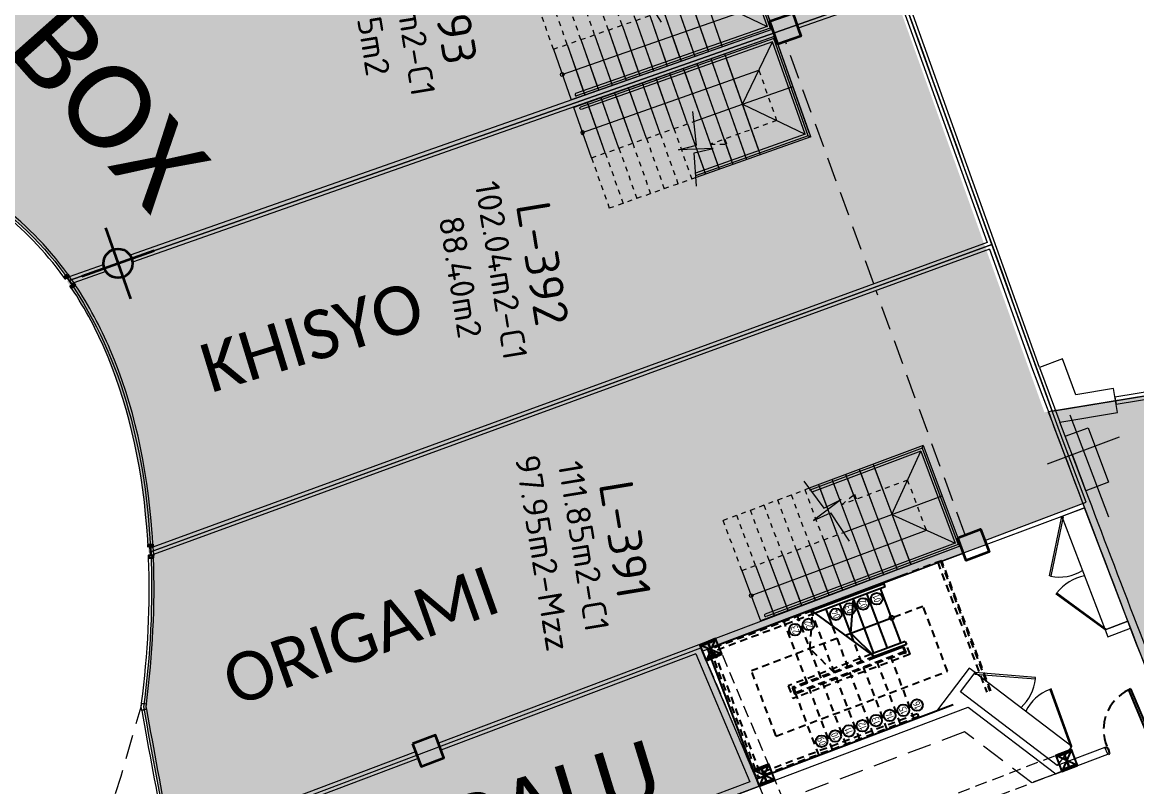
# Model space of a CAD drawing. Header units: metres. Extents: x 2 to 659295185, y -28 to 1124222152.
# Drawn here: x 655503.52 to 655526.47, y 1126324.15 to 1126339.88 of the extents above; entities that cross this region are included whole.
import ezdxf
from ezdxf.enums import TextEntityAlignment as Align

# ---------------------------------------------------------------- set-up
doc = ezdxf.new("R2010")
doc.units = ezdxf.units.M
doc.header["$MEASUREMENT"] = 0
for name, pattern in [('CCSM_C1_CUERPO CK$0$HIDDEN', [0.375, 0.25, -0.125]), ('CCSM_C1_CUERPO EL$0$CONTINUA', [0]), ('CCSM_C1_CUERPO FM$0$CONTINUA', [0]), ('CCSM_C1_CUERPO NS$0$CONTINUA', [0]), ('CCSM_C1_CUERPO NS$0$DASHED', [0.75, 0.5, -0.25]), ('CCSM_C1_CUERPO NS$0$DASHED2', [0.375, 0.25, -0.125]), ('CCSM_C1_CUERPO NS$0$HIDDEN', [0.375, 0.25, -0.125]), ('CONTINUA', [0]), ('DASHDOT', [1, 0.5, -0.25, 0, -0.25]), ('DASHED', [0.75, 0.5, -0.25]), ('HIDDEN', [0.375, 0.25, -0.125])]:
    doc.linetypes.add(name, pattern=pattern)
doc.layers.get('0').update_dxf_attribs({"linetype": 'CONTINUOUS'})
for name, color, linetype in [('CCSM_C1_CUERPO CK$0$A-LOCAL ID', 7, 'CONTINUOUS'), ('CCSM_C1_CUERPO CK$0$ID_Nº LOCAL', 7, 'CONTINUOUS'), ('CCSM_C1_CUERPO CK$0$ID_RUBRO', 7, 'CONTINUOUS'), ('CCSM_C1_CUERPO EL$0$A-AREAS COMERCIALES', 151, 'CONTINUOUS'), ('CCSM_C1_CUERPO EL$0$A-PARED', 2, 'CCSM_C1_CUERPO EL$0$CONTINUA'), ('CCSM_C1_CUERPO FM$0$A-AREAS COMERCIALES', 151, 'CONTINUOUS'), ('CCSM_C1_CUERPO FM$0$A-PARED', 2, 'CCSM_C1_CUERPO FM$0$CONTINUA'), ('CCSM_C1_CUERPO NS$0$-aa_niveles reales mz', 60, 'CONTINUOUS'), ('CCSM_C1_CUERPO NS$0$A-ESCALERAS', 7, 'CONTINUOUS'), ('CCSM_C1_CUERPO NS$0$A-FRENTE DE LOCAL', 4, 'CONTINUOUS'), ('CCSM_C1_CUERPO NS$0$A-LOCAL ID', 7, 'CONTINUOUS'), ('CCSM_C1_CUERPO NS$0$A-MARCOS LOCALES', 4, 'CONTINUOUS'), ('CCSM_C1_CUERPO NS$0$A-PARED', 2, 'CCSM_C1_CUERPO NS$0$CONTINUA'), ('CCSM_C1_CUERPO NS$0$A-PROYECCIONES', 5, 'CCSM_C1_CUERPO NS$0$DASHED'), ('CCSM_C1_CUERPO NS$0$A-PUERTA', 5, 'CCSM_C1_CUERPO NS$0$CONTINUA'), ('CCSM_C1_CUERPO NS$0$A_BOMBEROS', 20, 'CONTINUOUS'), ('CCSM_C1_CUERPO NS$0$EQUIPOS', 5, 'CONTINUOUS'), ('CCSM_C1_CUERPO NS$0$ID_AREA EXACTA', 7, 'CONTINUOUS'), ('CCSM_C1_CUERPO NS$0$ID_Nº LOCAL', 7, 'CONTINUOUS'), ('CCSM_C1_CUERPO NS$0$ID_RUBRO', 7, 'CONTINUOUS'), ('CCSM_C1_CUERPO NS$0$lineas guias', 8, 'CCSM_C1_CUERPO NS$0$DASHED2'), ('CCSM_XREF KIOSKOSE$0$Kiosco General', 154, 'CONTINUOUS')]:
    doc.layers.add(name, color=color, linetype=linetype)
doc.layers.add('CCSM_C1_CUERPO NS$0$A-AREAS COMERCIALES', color=151, linetype='CONTINUOUS', plot=False)
for name, color, linetype, lineweight in [('CCSM_XREF ESTRUCTURA15$0$E-CA-COLUMNA', 2, 'CONTINUOUS', 35), ('CCSM_XREF ESTRUCTURA15$0$E-CL-COLUMNA', 2, 'CONTINUOUS', 35), ('CCSM_XREF ESTRUCTURA15$0$E-CM-COLUMNA', 2, 'CONTINUOUS', 35), ('CCSM_XREF ESTRUCTURA15$0$E-CS-COLUMNA', 2, 'CONTINUOUS', 35), ('LOCALES ASIGNADOS', 41, 'DASHDOT', 0), ('NOMBRES LOCATARIOS', 7, 'CONTINUA', 0), ('XREF ESCALERAS', 252, 'CONTINUOUS', 0)]:
    doc.layers.add(name, color=color, linetype=linetype, lineweight=lineweight)
doc.styles.add('CCSM_C1_CUERPO CK$0$ROMANS', font='romans__.ttf')
doc.styles.add('CCSM_C1_CUERPO CK$0$sigo', font='arial.ttf', dxfattribs={"width": 0.9})
doc.styles.add('CCSM_C1_CUERPO NS$0$ROMANS', font='romans__.ttf')
doc.styles.get("Standard").update_dxf_attribs({"font": 'tahoma.ttf'})

# ---------------------------------------------------------------- blocks, each defined once
blk = doc.blocks.new('CCSM_C1_CUERPO NS$0$MARCO-PARED')
for points in [[(-0.14, 0.05), (-0.09, 0.05), (-0.09, -0.05), (-0.14, -0.05)], [(-0.135, 0.045), (-0.095, 0.045), (-0.095, -0.045), (-0.135, -0.045)], [(-0.075, 0.05), (-0.075, 0.045), (-0.085, 0.045), (-0.085, 0), (0.085, 0), (0.085, 0.045), (0.075, 0.045), (0.075, 0.05), (0.09, 0.05), (0.09, -0.005), (-0.09, -0.005), (-0.09, 0.05)], [(0.14, 0.05), (0.09, 0.05), (0.09, -0.05), (0.14, -0.05)], [(0.135, 0.045), (0.095, 0.045), (0.095, -0.045), (0.135, -0.045)]]:
    blk.add_lwpolyline(points, close=True)
blk = doc.blocks.new('CCSM_C1_CUERPO NS$0$NUM ESCALON')
blk.add_circle((0, 0), 0.12)
at = {"style": 'CCSM_C1_CUERPO NS$0$ROMANS', "width": 0.75}
blk.add_attdef('00', text='', height=0.15, dxfattribs=at).set_placement((0, 0), align=Align.MIDDLE_CENTER)
blk = doc.blocks.new('CCSM_C1_CUERPO NS$0$ESCALERA NS 1')
at = {"layer": 'CCSM_C1_CUERPO NS$0$A-ESCALERAS', "color": 8, "linetype": 'CCSM_C1_CUERPO NS$0$DASHED', "ltscale": 0.3}
for p, q in [((4.322, 3.161), (3.031, 2.673)), ((4.238, 3.129), (5.248, 0.453)), ((4.299, 3.152), (5.309, 0.476)), ((5.332, 0.485), (4.322, 3.161)), ((1.652, 2.126), (-0.45, 1.332)), ((1.714, 2.08), (-0.37, 1.292)), ((2.115, 0.852), (1.628, 2.143)), ((3.331, 2.001), (3.934, 2.228)), ((4.441, 0.886), (3.934, 2.228)), ((1.554, 0.64), (1.066, 1.931)), ((1.835, 0.746), (1.347, 2.037)), ((2.396, 0.958), (2.071, 1.819)), ((2.168, 1.562), (0.403, 0.895)), ((2.677, 1.064), (2.514, 1.495)), ((3.519, 1.382), (3.542, 1.391)), ((3.519, 1.382), (3.586, 1.204)), ((3.586, 1.274), (3.542, 1.391)), ((3.67, 1.236), (3.594, 1.437)), ((2.871, 1.234), (1.157, 0.587)), ((2.933, 1.188), (1.241, 0.549)), ((3.67, 1.236), (1.256, 0.325)), ((2.957, 1.17), (1.273, 0.534)), ((3.586, 1.274), (1.294, 0.409)), ((3.554, 1.289), (1.309, 0.441)), ((3.761, -0.108), (3.273, 1.183)), ((3.199, -0.32), (2.712, 0.971)), ((3.48, -0.214), (2.993, 1.077)), ((0.91, -0.448), (0.403, 0.895)), ((0.91, -0.448), (4.441, 0.886)), ((2.638, -0.532), (2.151, 0.759)), ((2.919, -0.426), (2.431, 0.865)), ((1.157, 0.587), (1.256, 0.325)), ((1.241, 0.549), (1.294, 0.409)), ((1.273, 0.534), (1.309, 0.441)), ((2.077, -0.744), (1.589, 0.547)), ((2.358, -0.638), (1.87, 0.653)), ((1.796, -0.85), (1.309, 0.441)), ((3.823, 0.011), (0.576, -1.215)), ((3.823, 0.011), (3.846, -0.05)), ((3.846, -0.05), (0.543, -1.297))]:
    blk.add_line(p, q, dxfattribs=at)
at = {"layer": 'CCSM_C1_CUERPO NS$0$A-ESCALERAS'}
for p, q in [((3.133, 2.685), (1.652, 2.126)), ((3.156, 2.624), (1.714, 2.08)), ((2.759, 2.544), (2.75, 2.567)), ((3.04, 2.65), (3.031, 2.673)), ((3.487, 1.466), (3.063, 2.589)), ((3.156, 2.624), (3.133, 2.685)), ((2.198, 2.332), (2.189, 2.355)), ((2.479, 2.438), (2.47, 2.461)), ((2.925, 1.254), (2.502, 2.377)), ((3.206, 1.36), (2.782, 2.483)), ((1.628, 2.143), (2.957, 1.17)), ((1.917, 2.226), (1.908, 2.249)), ((2.071, 1.819), (1.94, 2.165)), ((2.514, 1.495), (2.221, 2.271)), ((2.336, 1.625), (3.251, 1.97)), ((3.571, 1.498), (2.871, 1.234)), ((3.594, 1.437), (2.933, 1.188)), ((3.519, 1.382), (2.957, 1.17)), ((3.519, 1.382), (3.51, 1.406)), ((3.571, 1.498), (3.594, 1.437)), ((2.957, 1.17), (2.948, 1.194)), ((3.238, 1.276), (3.229, 1.3))]:
    blk.add_line(p, q, dxfattribs=at)
for points in [[(3.546, 2.868), (-0.505, 1.338)], [(2.957, 1.17), (2.449, 1.668), (2.502, 2.377)], [(-0.505, 1.338), (0.505, -1.338)], [(5.23, 0.447), (5.23, 0.447)], [(4.556, 0.192), (0.505, -1.338)]]:
    blk.add_lwpolyline(points, dxfattribs=at)
at = {"layer": 'CCSM_C1_CUERPO NS$0$A-ESCALERAS', "color": 8, "linetype": 'CCSM_C1_CUERPO NS$0$DASHED', "ltscale": 0.3}
for points in [[(2.115, 0.852), (1.607, 1.35), (1.66, 2.059)], [(-0.45, 1.332), (0.543, -1.297)], [(-0.37, 1.292), (0.576, -1.215)]]:
    blk.add_lwpolyline(points, dxfattribs=at)
at = {"layer": 'CCSM_C1_CUERPO NS$0$A-ESCALERAS'}
blk.add_circle((3.291, 1.986), 0.043, dxfattribs=at)
at = {"layer": 'CCSM_C1_CUERPO NS$0$A-ESCALERAS', "rotation": 110.6883750762664}
for p, values in [((2.983, 2.378), {'00': '01'}), ((2.422, 2.166), {'00': '03'}), ((2.703, 2.272), {'00': '02'}), ((2.141, 2.06), {'00': '04'}), ((1.3, 1.742), {'00': '23'}), ((1.58, 1.848), {'00': '22'}), ((3.53, 0.082), {'00': '15'}), ((3.811, 0.188), {'00': '16'}), ((2.969, -0.13), {'00': '13'}), ((3.249, -0.024), {'00': '14'}), ((2.407, -0.342), {'00': '11'}), ((2.688, -0.236), {'00': '12'}), ((1.846, -0.554), {'00': '09'}), ((2.127, -0.448), {'00': '10'})]:
    blk.add_blockref('CCSM_C1_CUERPO NS$0$NUM ESCALON', p, dxfattribs=at).add_auto_attribs(values)
blk = doc.blocks.new('CCSM_C1_CUERPO NS$0$P.Der 100.15')
for p, q in [((-0.045, 0.91), (-0.085, 0.91)), ((-0.085, 0), (-0.085, 0.91)), ((-0.045, 0.91), (-0.045, 0)), ((-0.985, -0.015), (-0.985, 0)), ((-0.985, 0), (-0.96, 0)), ((-0.96, 0), (-0.96, -0.045)), ((-0.04, 0), (-0.04, -0.045)), ((-0.015, 0), (-0.04, 0)), ((-0.015, -0.015), (-0.015, 0)), ((-1, -0.015), (-0.985, -0.015)), ((-1, -0.135), (-0.985, -0.135)), ((-0.985, -0.135), (-0.985, -0.15)), ((-0.985, -0.15), (-0.96, -0.15)), ((-0.96, -0.045), (-0.95, -0.045)), ((-0.95, -0.045), (-0.96, -0.15)), ((-0.045, 0), (-0.085, 0)), ((-0.05, -0.045), (-0.04, -0.15)), ((-0.04, -0.045), (-0.05, -0.045)), ((-0.015, -0.15), (-0.04, -0.15)), ((0, -0.015), (-0.015, -0.015)), ((0, -0.135), (-0.015, -0.135)), ((-0.015, -0.135), (-0.015, -0.15))]:
    blk.add_line(p, q)
at = {"color": 8, "linetype": 'CCSM_C1_CUERPO NS$0$HIDDEN'}
blk.add_arc((-0.045, 0), 0.91, 92.5193, 180, dxfattribs=at)
blk = doc.blocks.new('CCSM_C1_CUERPO NS$0$refuerzos')
at = {"layer": 'CCSM_C1_CUERPO NS$0$-aa_niveles reales mz'}
blk.add_lwpolyline([(-1005676.254, 829072.727), (-1005676.254, 829072.377), (-1005675.904, 829072.377), (-1005675.904, 829072.727)], close=True, dxfattribs=at)
at = {"layer": 'CCSM_C1_CUERPO NS$0$EQUIPOS'}
blk.add_line((-1005676.254, 829072.727), (-1005675.904, 829072.377), dxfattribs=at)
blk.add_lwpolyline([(-1005676.254, 829072.377), (-1005676.223, 829072.377), (-1005676.223, 829072.546), (-1005675.936, 829072.546), (-1005675.936, 829072.377), (-1005675.904, 829072.377), (-1005675.904, 829072.727), (-1005675.936, 829072.727), (-1005675.936, 829072.558), (-1005676.223, 829072.558), (-1005676.223, 829072.727), (-1005676.254, 829072.727)], close=True, dxfattribs=at)
blk = doc.blocks.new('CCSM_C1_CUERPO NS$0$refuerzos1')
at = {"layer": 'CCSM_C1_CUERPO NS$0$EQUIPOS'}
blk.add_line((-1005675.904, 829072.727), (-1005676.254, 829072.377), dxfattribs=at)
at = {"layer": 'CCSM_C1_CUERPO NS$0$A-PARED'}
blk.add_blockref('CCSM_C1_CUERPO NS$0$refuerzos', (0, 0), dxfattribs=at)
blk = doc.blocks.new('CCSM_C1_CUERPO NS$0$IDENT LOCAL')
at = {"style": 'CCSM_C1_CUERPO NS$0$ROMANS'}
for tag, height, p in [('NºLOCAL', 0.7, (0, 2.404)), ('AREA-EXACTA', 0.5, (0, 1.7)), ('RUBRO', 0.35, (0, 0.85)), ('USO', 0.35, (0, 0))]:
    blk.add_attdef(tag, text='', height=height, dxfattribs=at).set_placement(p, align=Align.BOTTOM_CENTER)
blk = doc.blocks.new('CCSM_XREF ESTRUCTURA15$0$CCSM_COLUMNA REC')
at = {"layer": 'CCSM_XREF ESTRUCTURA15$0$E-CA-COLUMNA'}
blk.add_lwpolyline([(-0.25, -0.25), (0.25, -0.25), (0.25, 0.25), (-0.25, 0.25)], close=True, dxfattribs=at)
blk = doc.blocks.new('CCSM_XREF ESTRUCTURA15$0$CCSM_COLUM REDONDA')
at = {"color": 5}
for p, q in [((0, 0.774), (0, -0.774)), ((-0.789, 0), (0.789, 0))]:
    blk.add_line(p, q, dxfattribs=at)
blk.add_circle((0, 0), 0.3)
blk = doc.blocks.new('CCSM_C1_CUERPO CK$0$IDENT LOCAL')
at = {"style": 'CCSM_C1_CUERPO CK$0$ROMANS'}
for tag, height, p in [('AREA-EXACTA', 0.5, (0.869, 0.18)), ('NºLOCAL', 0.7, (1.954, 0.057)), ('RUBRO', 0.35, (0, 0)), ('USO', 0.35, (-0.839, -0.137))]:
    blk.add_attdef(tag, text='', height=height, rotation=279.3085, dxfattribs=at).set_placement(p, align=Align.BOTTOM_CENTER)
blk = doc.blocks.new('stairs')
at = {"layer": 'XREF ESCALERAS'}
for p, q in [((655586.147, 1126406.541), (655586.147, 1126404.035)), ((655586.147, 1126406.541), (655588.347, 1126406.541)), ((655586.147, 1126406.541), (655586.147, 1126404.035)), ((655586.147, 1126406.541), (655588.347, 1126406.541)), ((655586.187, 1126406.501), (655586.147, 1126406.541)), ((655586.187, 1126406.501), (655588.307, 1126406.501)), ((655586.187, 1126406.501), (655586.187, 1126404.035)), ((655586.237, 1126406.541), (655588.257, 1126406.541)), ((655587.247, 1126405.441), (655587.247, 1126406.541)), ((655587.247, 1126405.441), (655587.247, 1126406.541)), ((655588.307, 1126406.501), (655588.347, 1126406.541)), ((655588.307, 1126406.501), (655588.307, 1126402.275)), ((655588.347, 1126406.541), (655588.347, 1126402.141)), ((655588.347, 1126406.541), (655588.347, 1126402.141)), ((655586.237, 1126406.451), (655588.257, 1126406.451)), ((655586.237, 1126406.451), (655586.237, 1126404.057)), ((655587.247, 1126405.441), (655586.237, 1126406.451)), ((655587.247, 1126405.441), (655588.257, 1126406.451)), ((655588.257, 1126406.451), (655588.257, 1126402.274)), ((655587.797, 1126402.141), (655587.797, 1126405.991)), ((655586.147, 1126405.441), (655586.187, 1126405.441)), ((655586.147, 1126405.441), (655588.347, 1126405.441)), ((655586.237, 1126405.441), (655588.257, 1126405.441)), ((655587.247, 1126404.376), (655587.247, 1126405.441)), ((655587.247, 1126404.376), (655587.247, 1126405.441)), ((655588.307, 1126405.441), (655588.347, 1126405.441)), ((655586.187, 1126405.141), (655586.147, 1126405.141)), ((655587.247, 1126405.141), (655586.147, 1126405.141)), ((655587.247, 1126405.141), (655586.237, 1126405.141)), ((655587.247, 1126405.141), (655588.257, 1126405.141)), ((655587.247, 1126405.141), (655588.347, 1126405.141)), ((655588.307, 1126405.141), (655588.347, 1126405.141)), ((655586.187, 1126404.841), (655586.147, 1126404.841)), ((655587.247, 1126404.841), (655586.147, 1126404.841)), ((655587.247, 1126404.841), (655586.237, 1126404.841)), ((655587.247, 1126404.841), (655588.257, 1126404.841)), ((655587.247, 1126404.841), (655588.347, 1126404.841)), ((655588.307, 1126404.841), (655588.347, 1126404.841)), ((655586.187, 1126404.541), (655586.147, 1126404.541)), ((655587.247, 1126404.541), (655586.147, 1126404.541)), ((655587.247, 1126404.541), (655586.237, 1126404.541)), ((655587.247, 1126404.541), (655588.257, 1126404.541)), ((655587.247, 1126404.541), (655588.347, 1126404.541)), ((655588.307, 1126404.541), (655588.347, 1126404.541)), ((655586.187, 1126404.241), (655586.147, 1126404.241)), ((655587.247, 1126404.241), (655586.147, 1126404.241)), ((655587.247, 1126404.241), (655586.237, 1126404.241)), ((655587.247, 1126404.241), (655588.257, 1126404.241)), ((655587.247, 1126404.241), (655588.347, 1126404.241)), ((655588.307, 1126404.241), (655588.347, 1126404.241)), ((655587.247, 1126403.941), (655588.257, 1126403.941)), ((655587.247, 1126403.941), (655588.347, 1126403.941)), ((655588.307, 1126403.941), (655588.347, 1126403.941)), ((655587.247, 1126403.641), (655588.257, 1126403.641)), ((655587.247, 1126403.641), (655588.347, 1126403.641)), ((655588.307, 1126403.641), (655588.347, 1126403.641)), ((655587.247, 1126403.341), (655588.257, 1126403.341)), ((655587.247, 1126403.341), (655588.347, 1126403.341)), ((655588.307, 1126403.341), (655588.347, 1126403.341)), ((655587.247, 1126403.041), (655588.257, 1126403.041)), ((655587.247, 1126403.041), (655588.347, 1126403.041)), ((655588.307, 1126403.041), (655588.347, 1126403.041)), ((655587.247, 1126402.741), (655588.257, 1126402.741)), ((655587.247, 1126402.741), (655588.347, 1126402.741)), ((655588.307, 1126402.741), (655588.347, 1126402.741)), ((655587.247, 1126402.441), (655588.257, 1126402.441)), ((655587.247, 1126402.441), (655588.347, 1126402.441)), ((655588.307, 1126402.441), (655588.347, 1126402.441)), ((655587.247, 1126402.141), (655588.347, 1126402.141)), ((655587.247, 1126402.141), (655588.347, 1126402.141))]:
    blk.add_line(p, q, dxfattribs=at)
at = {"layer": 'XREF ESCALERAS', "linetype": 'CCSM_C1_CUERPO CK$0$HIDDEN', "ltscale": 0.02}
for p, q in [((655587.247, 1126402.141), (655587.247, 1126404.376)), ((655587.247, 1126402.141), (655587.247, 1126404.376)), ((655586.147, 1126404.035), (655586.147, 1126404.032)), ((655586.187, 1126403.941), (655586.147, 1126403.941)), ((655586.187, 1126404.035), (655586.187, 1126404.043)), ((655586.187, 1126403.641), (655586.147, 1126403.641)), ((655586.187, 1126403.341), (655586.147, 1126403.341)), ((655586.187, 1126403.041), (655586.147, 1126403.041)), ((655586.187, 1126402.741), (655586.147, 1126402.741)), ((655586.187, 1126402.441), (655586.147, 1126402.441))]:
    blk.add_line(p, q, dxfattribs=at)
at = {"layer": 'XREF ESCALERAS', "linetype": 'HIDDEN', "ltscale": 0.02}
for p, q in [((655586.147, 1126404.035), (655586.147, 1126402.141)), ((655587.247, 1126403.941), (655586.147, 1126403.941)), ((655587.247, 1126403.641), (655586.147, 1126403.641)), ((655587.247, 1126403.341), (655586.147, 1126403.341)), ((655587.247, 1126403.041), (655586.147, 1126403.041)), ((655587.247, 1126402.741), (655586.147, 1126402.741)), ((655587.247, 1126402.441), (655586.147, 1126402.441)), ((655587.247, 1126402.141), (655586.147, 1126402.141)), ((655587.247, 1126402.141), (655586.147, 1126402.141))]:
    blk.add_line(p, q, dxfattribs=at)
at = {"layer": 'XREF ESCALERAS', "linetype": 'CCSM_C1_CUERPO CK$0$HIDDEN', "ltscale": 0.02}
blk.add_lwpolyline([(655587.797, 1126405.991), (655586.697, 1126405.991), (655586.697, 1126404.541), (655586.585, 1126404.861), (655586.697, 1126404.862)], dxfattribs=at)
at = {"layer": 'XREF ESCALERAS'}
blk.add_lwpolyline([(655585.973, 1126403.983), (655586.636, 1126404.168), (655586.594, 1126404.565), (655586.802, 1126403.885), (655586.771, 1126404.266), (655587.451, 1126404.424)], dxfattribs=at)
blk.add_circle((655587.797, 1126402.141), 0.0379, dxfattribs=at)
blk.add_circle((655587.797, 1126402.141), 0.0379, dxfattribs=at)
blk.add_arc((655588.282, 1126402.276), 0.0251, 184.3725, 356.1588, dxfattribs=at)

msp = doc.modelspace()

# ---------------------------------------------------------------- hatches: boundary and pattern name
at = {"layer": 'LOCALES ASIGNADOS'}
h = msp.add_hatch(color=256, dxfattribs=at)
edge = h.paths.add_edge_path()
edge.add_arc((219491.1056, 1054914.3756), 441878.9229, 9.308049718, 9.309563548, ccw=False)
edge.add_line((655551.8097, 1126384.9626), (655564.5398, 1126387.0492))
edge.add_line((655564.5398, 1126387.0492), (655562.5867, 1126398.9652))
edge.add_line((655562.5867, 1126398.9652), (655552.3922, 1126397.2942))
edge.add_line((655552.3922, 1126397.2942), (655552.4569, 1126396.8995))
edge.add_line((655552.4569, 1126396.8995), (655549.9212, 1126396.4839))
h = msp.add_hatch(color=256, dxfattribs=at)
edge = h.paths.add_edge_path()
edge.add_line((655527.1552, 1126387.0016), (655538.9973, 1126388.9427))
edge.add_arc((823018.0965, 1153841.5836), 169714.1602, 189.306932041, 189.308957667, ccw=False)
edge.add_line((655538.0268, 1126394.8637), (655526.1848, 1126392.9226))
edge.add_line((655526.1848, 1126392.9226), (655527.1552, 1126387.0016))
h.paths.add_polyline_path([(655539.9677, 1126383.0216), (655538.9972, 1126388.9427), (655527.1552, 1126387.0017), (655528.1257, 1126381.0806)])
h = msp.add_hatch(color=256, dxfattribs=at)
edge = h.paths.add_edge_path()
edge.add_line((655517.5707, 1126352.0456), (655492.515, 1126343.8859))
edge.add_arc((655976.6041, 1126500.7066), 508.8566, 197.949736, 198.823386)
edge.add_arc((655499.3111, 1126326.1582), 11.2401, 99.2527, 112.76165, ccw=False)
edge.add_arc((655498.9173, 1126329.4246), 7.9541, 81.16133, 100.23573, ccw=False)
edge.add_line((655500.1395, 1126337.2842), (655500.1094, 1126339.2615))
edge.add_line((655500.1094, 1126339.2615), (655519.6196, 1126345.8747))
edge.add_line((655519.6196, 1126345.8747), (655517.5707, 1126352.0456))
edge = h.paths.add_edge_path()
edge.add_line((655519.6196, 1126345.8747), (655500.1094, 1126339.2615))
edge.add_line((655500.1094, 1126339.2615), (655500.1395, 1126337.2842))
edge.add_arc((655499.3019, 1126331.161), 6.1803, 57.73815, 82.21086, ccw=False)
edge.add_arc((655499.1166, 1126330.8901), 6.5083, 34.40753, 57.63204, ccw=False)
edge.add_line((655504.4862, 1126334.5677), (655521.4663, 1126340.5352))
edge.add_line((655521.4663, 1126340.5352), (655520.4561, 1126343.3553))
edge.add_line((655520.4561, 1126343.3553), (655519.6196, 1126345.8747))
h = msp.add_hatch(color=256, dxfattribs=at)
edge = h.paths.add_edge_path()
edge.add_arc((655497.215, 1126329.6016), 8.7605, 15.09937, 34.41101, ccw=False)
edge.add_arc((655493.19, 1126328.4726), 12.9407, 2.20983, 15.28325, ccw=False)
edge.add_line((655506.1211, 1126328.9716), (655523.3551, 1126335.2611))
edge.add_arc((638948.3006, 1120402.1231), 17604.9583, 19.69512614, 19.7133658)
edge.add_line((655521.4655, 1126340.5374), (655504.4425, 1126334.5524))
h = msp.add_hatch(color=256, dxfattribs=at)
edge = h.paths.add_edge_path()
edge.add_line((655522.4056, 1126328.7835), (655523.3767, 1126329.1344))
edge.add_line((655523.3767, 1126329.1344), (655523.345, 1126329.2182))
edge.add_line((655523.345, 1126329.2182), (655525.7398, 1126330.1225))
edge.add_line((655525.7398, 1126330.1225), (655525.379, 1126331.0779))
edge.add_line((655525.379, 1126331.0779), (655525.2335, 1126331.9661))
edge.add_line((655525.2335, 1126331.9661), (655524.5745, 1126331.8581))
edge.add_line((655524.5745, 1126331.8581), (655523.3551, 1126335.2611))
edge.add_line((655523.3551, 1126335.2611), (655506.17, 1126328.9894))
edge.add_arc((655488.4325, 1126328.2231), 17.754, -7.86078, 2.47376, ccw=False)
edge.add_arc((655781.3839, 1126375.7987), 279.8675, 190.292262, 190.899125)
edge.add_line((655506.5648, 1126322.8812), (655517.4987, 1126327.0101))
edge.add_line((655517.4987, 1126327.0101), (655517.5277, 1126326.9412))
edge.add_line((655517.5277, 1126326.9412), (655522.4056, 1126328.7835))
edge.add_line((655522.4056, 1126328.7835), (655522.4056, 1126328.7835))
h = msp.add_hatch(color=256, dxfattribs=at)
edge = h.paths.add_edge_path()
edge.add_arc((655430.3519, 1126332.9053), 113.4376, 357.481971, 361.060262)
edge.add_line((655543.7701, 1126335.0043), (655525.4062, 1126331.9944))
edge.add_line((655525.4062, 1126331.9944), (655524.6543, 1126331.8711))
edge.add_arc((656136.9367, 1126561.842), 654.0462, 200.5859828, 201.2097267)
edge.add_line((655527.194, 1126325.2194), (655543.6799, 1126327.9215))
h = msp.add_hatch(color=256, dxfattribs=at)
edge = h.paths.add_edge_path()
edge.add_line((655507.6103, 1126317.7706), (655513.995, 1126320.2568))
edge.add_line((655513.995, 1126320.2568), (655514.2787, 1126322.4973))
edge.add_line((655514.2787, 1126322.4973), (655518.691, 1126324.1805))
edge.add_line((655518.691, 1126324.1805), (655517.4988, 1126327.01))
edge.add_line((655517.4988, 1126327.01), (655506.5648, 1126322.8812))
edge.add_arc((655738.3676, 1126367.6406), 236.0846, 190.928875, 192.194888)

# ---------------------------------------------------------------- linework, layer by layer
at = {"layer": 'CCSM_C1_CUERPO EL$0$A-AREAS COMERCIALES', "lineweight": 5}
msp.add_lwpolyline([(655543.7701, 1126335.0043, 0.0059476), (655543.6945, 1126342.1361), (655534.7494, 1126340.6699), (655534.7494, 1126340.6699), (655534.7495, 1126340.6695), (655533.9488, 1126345.5547), (655520.5985, 1126343.3658, 0.0013037), (655524.7344, 1126331.8843)], format="xyb", close=True, dxfattribs=at)
at = {"layer": 'CCSM_C1_CUERPO EL$0$A-PARED', "lineweight": 5}
for p, q in [((655524.4755, 1126332.7828), (655520.8908, 1126342.7716)), ((655525.0042, 1126331.3642), (655524.8945, 1126331.6572))]:
    msp.add_line(p, q, dxfattribs=at)
at = {"layer": 'CCSM_C1_CUERPO FM$0$A-AREAS COMERCIALES', "lineweight": 5}
msp.add_lwpolyline([(655543.6799, 1126327.9215, 0.0156145), (655543.7701, 1126335.0043), (655525.4062, 1126331.9944), (655524.6543, 1126331.8711, 0.0027216), (655527.194, 1126325.2194)], format="xyb", close=True, dxfattribs=at)
at = {"layer": 'CCSM_C1_CUERPO FM$0$A-PARED', "lineweight": 5}
msp.add_lwpolyline([(655526.0263, 1126332.172), (655526.0505, 1126332.0239), (655535.1617, 1126333.5173), (655535.1374, 1126333.6654)], close=True, dxfattribs=at)
msp.add_lwpolyline([(655524.3318, 1126332.7392, 0.0041458), (655527.194, 1126325.2194, 0.0029485)], format="xyb", dxfattribs=at)
msp.add_arc((655979.2165, 1126501.5765), 485.0574, 200.590308, 201.298961, dxfattribs=at)
at = {"layer": 'CCSM_C1_CUERPO NS$0$A-AREAS COMERCIALES', "lineweight": 5}
for points in [[(655519.7532, 1126345.9208), (655500.1094, 1126339.2615), (655500.1395, 1126337.2842, -0.10719), (655502.6008, 1126336.3871, -0.1016843), (655504.4862, 1126334.5677), (655521.5972, 1126340.5812), (655520.6067, 1126343.3411), (655519.7532, 1126345.9208)], [(655521.5972, 1126340.5812), (655504.4911, 1126334.5694, -0.080446), (655505.7146, 1126331.9047, -0.0589783), (655506.1651, 1126328.9876), (655523.4928, 1126335.3114), (655521.5972, 1126340.5812)]]:
    msp.add_lwpolyline(points, format="xyb", dxfattribs=at)
msp.add_lwpolyline([(655522.4056, 1126328.7835), (655523.3767, 1126329.1344), (655523.345, 1126329.2182), (655525.4348, 1126330.0086), (655524.963, 1126331.2616), (655524.963, 1126331.2616), (655524.4379, 1126332.6916), (655523.4928, 1126335.3114), (655506.17, 1126328.9894, -0.0451235), (655506.0197, 1126325.795, 0.0026479), (655506.5648, 1126322.8812), (655517.4987, 1126327.0101), (655517.5277, 1126326.9412), (655522.4056, 1126328.7835)], format="xyb", close=True, dxfattribs=at)
msp.add_lwpolyline([(655517.4987, 1126327.0101), (655518.6966, 1126324.1657), (655514.2781, 1126322.4968), (655513.9951, 1126320.2569), (655507.6103, 1126317.7706), (655506.5648, 1126322.8812), (655517.4988, 1126327.01)], dxfattribs=at)
at = {"layer": 'CCSM_C1_CUERPO NS$0$A-FRENTE DE LOCAL', "lineweight": 5}
for centre, radius, start, end in [((655737.8521, 1126367.5463), 235.6105, 190.224384, 190.844986), ((655737.8573, 1126367.5472), 235.5158, 190.224388, 190.844982)]:
    msp.add_arc(centre, radius, start, end, dxfattribs=at)
for points, knots in [([(655504.3794, 1126334.6421), (655503.9829, 1126335.1846), (655503.5437, 1126335.6381), (655502.5561, 1126336.3942), (655502.0108, 1126336.6937), (655501.2059, 1126336.9899), (655500.9835, 1126337.0584), (655500.6331, 1126337.1463), (655500.5088, 1126337.1737), (655500.3445, 1126337.2053), (655500.3056, 1126337.2124), (655500.2628, 1126337.2197)], [6.04331004, 6.04331004, 6.04331004, 6.04331004, 6.21887007, 6.21887007, 6.39443011, 6.39443011, 6.45904745, 6.45904745, 6.49387194, 6.49387194, 6.5045394, 6.5045394, 6.5045394, 6.5045394]), ([(655504.4614, 1126334.6993), (655504.0295, 1126335.2902), (655503.5473, 1126335.7779), (655502.4552, 1126336.577), (655501.8494, 1126336.8844), (655501.0571, 1126337.1384), (655500.9164, 1126337.1785), (655500.68, 1126337.2375), (655500.5854, 1126337.259), (655500.4219, 1126337.2926), (655500.356, 1126337.3052), (655500.278, 1126337.3186)], [6.04331004, 6.04331004, 6.04331004, 6.04331004, 6.23153815, 6.23153815, 6.41976626, 6.41976626, 6.45964699, 6.45964699, 6.48583375, 6.48583375, 6.5045394, 6.5045394, 6.5045394, 6.5045394]), ([(655506.1132, 1126329.1392), (655506.1078, 1126329.216), (655506.1071, 1126329.2279), (655506.0186, 1126330.6306), (655505.744, 1126331.8984), (655505.0763, 1126333.5095), (655504.8211, 1126333.9899), (655504.5397, 1126334.4125)], [11.86621587, 11.86621587, 11.86621587, 11.86621587, 11.86906363, 11.86906363, 12.16209505, 12.16209505, 12.30178787, 12.30178787, 12.30178787, 12.30178787]), ([(655506.2131, 1126329.1436), (655506.2081, 1126329.2174), (655506.2034, 1126329.2908), (655506.099, 1126330.7647), (655505.8089, 1126332.0424), (655505.1313, 1126333.618), (655504.8917, 1126334.062), (655504.6217, 1126334.4698)], [11.86180903, 11.86180903, 11.86180903, 11.86180903, 11.877202, 11.877202, 12.1721262, 12.1721262, 12.30042487, 12.30042487, 12.30042487, 12.30042487])]:
    msp.add_open_spline(points, degree=3, knots=knots, dxfattribs=at)
for points in [[(655505.9794, 1126325.8736), (655506.1124, 1126326.8772), (655506.1647, 1126327.9129), (655506.1257, 1126328.8594)], [(655506.0785, 1126325.8608), (655506.21, 1126326.8625), (655506.2622, 1126327.8902), (655506.2256, 1126328.8639)]]:
    msp.add_open_spline(points, degree=3, dxfattribs=at)
at = {"layer": 'CCSM_C1_CUERPO NS$0$A-MARCOS LOCALES', "lineweight": 5}
msp.add_lwpolyline([(655505.983, 1126325.7245), (655505.9696, 1126325.7986), (655505.9794, 1126325.8736), (655506.0785, 1126325.8608), (655506.0707, 1126325.8013), (655506.0814, 1126325.7423), (655505.983, 1126325.7245)], dxfattribs=at)
msp.add_lwpolyline([(655505.987, 1126325.7303), (655505.9747, 1126325.7987), (655505.9837, 1126325.868), (655506.0729, 1126325.8565), (655506.0657, 1126325.8012), (655506.0756, 1126325.7463)], close=True, dxfattribs=at)
at = {"layer": 'CCSM_C1_CUERPO NS$0$A-PARED', "lineweight": 5}
for p, q in [((655514.278, 1126322.497), (655523.0041, 1126325.7923)), ((655523.0041, 1126325.7923), (655524.8099, 1126324.4217)), ((655524.8099, 1126324.4217), (655525.8776, 1126324.8249))]:
    msp.add_line(p, q, dxfattribs=at)
for points in [[(655521.5517, 1126340.4859), (655519.5, 1126339.7649)], [(655521.5517, 1126340.4859), (655523.3934, 1126335.354)], [(655518.9785, 1126339.7406), (655505.7446, 1126335.0898)], [(655519.0283, 1126339.5991), (655505.7945, 1126334.9483)], [(655523.3934, 1126335.354), (655506.2157, 1126329.0859)], [(655523.444, 1126335.2128), (655506.2227, 1126328.9288)], [(655523.444, 1126335.2128), (655524.3318, 1126332.7392)], [(655504.4954, 1126334.6507), (655504.4954, 1126334.6507), (655505.1967, 1126334.8972)], [(655505.2463, 1126334.7556), (655504.5844, 1126334.5231)], [(655523.3767, 1126329.1344), (655525.3985, 1126329.8926)], [(655506.2157, 1126329.0859), (655506.2227, 1126328.9288)], [(655522.8506, 1126329.1122), (655512.0921, 1126325.0494)], [(655517.8557, 1126327.0641), (655522.9085, 1126328.9589)], [(655526.2905, 1126327.5572), (655525.8234, 1126327.3788), (655525.8769, 1126327.2386), (655526.344, 1126327.417)], [(655517.3935, 1126326.891), (655512.1452, 1126324.9091)], [(655517.3936, 1126326.8907), (655518.5072, 1126324.2545), (655514.1405, 1126322.6054), (655513.8574, 1126320.3645), (655513.6806, 1126320.2956)], [(655525.8192, 1126324.9631), (655524.8345, 1126324.5913), (655522.8431, 1126326.1028), (655523.1454, 1126326.5011), (655523.026, 1126326.5918), (655522.3547, 1126325.7074), (655518.6435, 1126324.3059), (655517.5277, 1126326.9411), (655517.6977, 1126327.0048)], [(655511.6244, 1126324.8725), (655506.8098, 1126323.0543)], [(655511.6775, 1126324.7322), (655506.863, 1126322.9141)]]:
    msp.add_lwpolyline(points, dxfattribs=at)
at = {"layer": 'CCSM_C1_CUERPO NS$0$A-PARED', "linetype": 'Continuous', "lineweight": 5}
msp.add_lwpolyline([(655525.8776, 1126324.8249), (655525.8192, 1126324.9631)], dxfattribs=at)
at = {"layer": 'CCSM_C1_CUERPO NS$0$A-PARED', "lineweight": 5}
msp.add_open_spline([(655504.5844, 1126334.5231), (655504.5552, 1126334.5661), (655504.5256, 1126334.6087), (655504.4954, 1126334.6507)], degree=3, dxfattribs=at)
at = {"layer": 'CCSM_C1_CUERPO NS$0$A-PROYECCIONES', "lineweight": 5}
for p, q in [((655521.0579, 1126334.5019), (655519.2402, 1126339.4879)), ((655522.9422, 1126329.3333), (655521.1079, 1126334.3604)), ((655522.9303, 1126325.2834), (655514.6905, 1126322.1718)), ((655524.3128, 1126324.234), (655522.9303, 1126325.2834)), ((655524.8099, 1126324.4217), (655524.3128, 1126324.234))]:
    msp.add_line(p, q, dxfattribs=at)
at = {"layer": 'CCSM_C1_CUERPO NS$0$A_BOMBEROS', "color": 8, "lineweight": 5}
for points in [[(655526.2905, 1126327.5572), (655525.3985, 1126329.8926), (655524.9314, 1126329.7142), (655525.8234, 1126327.3788)], [(655524.8345, 1126324.5913), (655522.8431, 1126326.1028), (655523.1454, 1126326.5011), (655525.1368, 1126324.9896)]]:
    msp.add_lwpolyline(points, close=True, dxfattribs=at)
at = {"layer": 'CCSM_C1_CUERPO NS$0$A_BOMBEROS', "lineweight": 5}
for points in [[(655524.6776, 1126328.4903), (655524.9314, 1126329.7142), (655524.9608, 1126329.7081), (655524.707, 1126328.4842)], [(655525.8234, 1126327.3788), (655524.8149, 1126328.1174), (655524.8326, 1126328.1416), (655525.8411, 1126327.403)], [(655524.3915, 1126326.4012), (655523.1455, 1126326.5011), (655523.1431, 1126326.4712), (655524.3891, 1126326.3713)], [(655525.1368, 1126324.9896), (655524.7109, 1126326.1648), (655524.6827, 1126326.1546), (655525.1086, 1126324.9794)]]:
    msp.add_lwpolyline(points, close=True, dxfattribs=at)
at = {"layer": 'CCSM_C1_CUERPO NS$0$A_BOMBEROS', "color": 8, "lineweight": 5}
for centre, start, end in [((655524.8783, 1126329.3759), 258.7651, 301.71269), ((655525.5583, 1126327.5956), 100.09227, 143.03986), ((655523.4851, 1126326.4571), 311.98967, 354.93726), ((655525.0031, 1126325.3049), 110.66249, 153.61008)]:
    msp.add_arc(centre, 0.9081, start, end, dxfattribs=at)
at = {"layer": 'CCSM_C1_CUERPO NS$0$lineas guias', "lineweight": 5}
for p, q in [((655517.797, 1126327.2037), (655522.2997, 1126316.5116)), ((655521.9769, 1126316.3758), (655517.6049, 1126326.7778)), ((655525.1337, 1126324.9196), (655513.8708, 1126320.5855)), ((655525.258, 1126324.5912), (655513.9951, 1126320.2571))]:
    msp.add_line(p, q, dxfattribs=at)
at = {"layer": 'CCSM_XREF ESTRUCTURA15$0$E-CL-COLUMNA', "lineweight": 5}
msp.add_lwpolyline([(655526.0788, 1126331.8513), (655525.9979, 1126332.3447), (655525.2197, 1126332.2172), (655524.9444, 1126332.9563), (655524.4755, 1126332.7828), (655524.8945, 1126331.6572)], close=True, dxfattribs=at)
at = {"layer": 'CCSM_XREF ESTRUCTURA15$0$E-CM-COLUMNA', "color": 5, "lineweight": 5}
for p, q in [((655525.8981, 1126329.6987), (655525.1066, 1126331.802)), ((655524.6407, 1126330.8001), (655526.1174, 1126331.3558))]:
    msp.add_line(p, q, dxfattribs=at)
at = {"layer": 'CCSM_XREF ESTRUCTURA15$0$E-CM-COLUMNA', "lineweight": 5}
msp.add_lwpolyline([(655525.4269, 1126330.2411), (655525.0042, 1126331.3642), (655525.4722, 1126331.5403), (655525.8948, 1126330.4172)], close=True, dxfattribs=at)
at = {"layer": 'CCSM_XREF KIOSKOSE$0$Kiosco General', "linetype": 'DASHED', "lineweight": 5}
msp.add_lwpolyline([(655505.9696, 1126325.7986, -0.1569895), (655493.4467, 1126306.2322, -3.8456525)], format="xyb", dxfattribs=at)

# ---------------------------------------------------------------- block references
at = {"layer": 'CCSM_C1_CUERPO CK$0$A-LOCAL ID', "lineweight": 5}
ref = msp.add_blockref('CCSM_C1_CUERPO CK$0$IDENT LOCAL', (655500.4666, 1126321.6279), dxfattribs=dict(at, xscale=0.7500000001092045, yscale=0.7500000001092045, zscale=0.7500000001092045, rotation=251.9660428342079))
ref.add_attrib('NºLOCAL', 'PLAZA', dxfattribs={"layer": 'CCSM_C1_CUERPO CK$0$ID_Nº LOCAL', "color": 0, "height": 0.975, "rotation": 251.96604, "style": 'CCSM_C1_CUERPO CK$0$sigo', "width": 0.9}).set_placement((655501.9286, 1126321.1519), align=Align.BOTTOM_CENTER)
ref.add_attrib('RUBRO', 'GOURMET', dxfattribs={"layer": 'CCSM_C1_CUERPO CK$0$ID_RUBRO', "height": 0.975, "rotation": 251.96604, "style": 'CCSM_C1_CUERPO CK$0$sigo', "width": 0.9}).set_placement((655500.7485, 1126321.5361), align=Align.BOTTOM_CENTER)
at = {"layer": 'CCSM_C1_CUERPO NS$0$A-ESCALERAS', "lineweight": 5}
msp.add_blockref('CCSM_C1_CUERPO NS$0$ESCALERA NS 1', (655518.1383, 1126325.644), dxfattribs=at)
at = {"layer": 'CCSM_C1_CUERPO NS$0$A-LOCAL ID', "lineweight": 5}
ref = msp.add_blockref('CCSM_C1_CUERPO NS$0$IDENT LOCAL', (655509.4229, 1126339.8241), dxfattribs=dict(at, rotation=279.3084512535203))
ref.add_attrib('AREA-EXACTA', '113.39m2-C1', dxfattribs={"layer": 'CCSM_C1_CUERPO NS$0$ID_AREA EXACTA', "height": 0.5, "rotation": 279.30845, "style": 'CCSM_C1_CUERPO NS$0$ROMANS'}).set_placement((655511.1005, 1126340.099), align=Align.BOTTOM_CENTER)
ref.add_attrib('RUBRO', '99.75m2', dxfattribs={"layer": 'CCSM_C1_CUERPO NS$0$ID_RUBRO', "height": 0.5, "rotation": 279.30845, "style": 'CCSM_C1_CUERPO NS$0$ROMANS'}).set_placement((655510.2617, 1126339.9616), align=Align.BOTTOM_CENTER)
ref.add_attrib('NºLOCAL', 'L-393', dxfattribs={"layer": 'CCSM_C1_CUERPO NS$0$ID_Nº LOCAL', "height": 0.7, "rotation": 279.30845, "style": 'CCSM_C1_CUERPO NS$0$ROMANS'}).set_placement((655511.7955, 1126340.213), align=Align.BOTTOM_CENTER)
ref = msp.add_blockref('CCSM_C1_CUERPO NS$0$IDENT LOCAL', (655511.3139, 1126334.4388), dxfattribs=dict(at, rotation=279.3084512535203))
ref.add_attrib('AREA-EXACTA', '102.04m2-C1', dxfattribs={"layer": 'CCSM_C1_CUERPO NS$0$ID_AREA EXACTA', "height": 0.5, "rotation": 279.30845, "style": 'CCSM_C1_CUERPO NS$0$ROMANS'}).set_placement((655512.9915, 1126334.7138), align=Align.BOTTOM_CENTER)
ref.add_attrib('RUBRO', '88.40m2', dxfattribs={"layer": 'CCSM_C1_CUERPO NS$0$ID_RUBRO', "height": 0.5, "rotation": 279.30845, "style": 'CCSM_C1_CUERPO NS$0$ROMANS'}).set_placement((655512.1527, 1126334.5763), align=Align.BOTTOM_CENTER)
ref.add_attrib('NºLOCAL', 'L-392', dxfattribs={"layer": 'CCSM_C1_CUERPO NS$0$ID_Nº LOCAL', "height": 0.7, "rotation": 279.30845, "style": 'CCSM_C1_CUERPO NS$0$ROMANS'}).set_placement((655513.6865, 1126334.8277), align=Align.BOTTOM_CENTER)
ref = msp.add_blockref('CCSM_C1_CUERPO NS$0$IDENT LOCAL', (655513.0111, 1126328.7611), dxfattribs=dict(at, rotation=279.3084512535203))
ref.add_attrib('AREA-EXACTA', '111.85m2-C1', dxfattribs={"layer": 'CCSM_C1_CUERPO NS$0$ID_AREA EXACTA', "height": 0.5, "rotation": 279.30845, "style": 'CCSM_C1_CUERPO NS$0$ROMANS'}).set_placement((655514.6887, 1126329.0361), align=Align.BOTTOM_CENTER)
ref.add_attrib('RUBRO', '97.95m2-Mzz', dxfattribs={"layer": 'CCSM_C1_CUERPO NS$0$ID_RUBRO', "height": 0.5, "rotation": 279.30845, "style": 'CCSM_C1_CUERPO NS$0$ROMANS'}).set_placement((655513.8499, 1126328.8986), align=Align.BOTTOM_CENTER)
ref.add_attrib('NºLOCAL', 'L-391', dxfattribs={"layer": 'CCSM_C1_CUERPO NS$0$ID_Nº LOCAL', "height": 0.7, "rotation": 279.30845, "style": 'CCSM_C1_CUERPO NS$0$ROMANS'}).set_placement((655515.3837, 1126329.15), align=Align.BOTTOM_CENTER)
at = {"layer": 'CCSM_C1_CUERPO NS$0$A-MARCOS LOCALES', "lineweight": 5}
for p, rotation in [((655504.5005, 1126334.5559), 304.920220228033), ((655506.1694, 1126329.0015), 272.5628831182519)]:
    msp.add_blockref('CCSM_C1_CUERPO NS$0$MARCO-PARED', p, dxfattribs=dict(at, rotation=rotation))
at = {"layer": 'CCSM_C1_CUERPO NS$0$A-PARED', "lineweight": 5}
for p, rotation in [((280880.8879, -122029.1161), 292.7972216185078), ((236048.7207, -107687.1777), 290.7275570401163), ((236042.4867, -107687.4793), 290.7275570401163)]:
    msp.add_blockref('CCSM_C1_CUERPO NS$0$refuerzos1', p, dxfattribs=dict(at, rotation=rotation))
at = {"layer": 'CCSM_C1_CUERPO NS$0$A-PUERTA', "lineweight": 5, "rotation": 22.85089393567783}
msp.add_blockref('CCSM_C1_CUERPO NS$0$P.Der 100.15', (655526.744, 1126325.344), dxfattribs=at)
at = {"layer": 'CCSM_XREF ESTRUCTURA15$0$E-CS-COLUMNA', "lineweight": 5, "xscale": -1}
for p, rotation in [((655519.2393, 1126339.7526), 199.3635146805306), ((655523.1112, 1126329.1298), 200.6886096991962)]:
    msp.add_blockref('CCSM_XREF ESTRUCTURA15$0$CCSM_COLUMNA REC', p, dxfattribs=dict(at, rotation=rotation))
at = {"layer": 'CCSM_XREF ESTRUCTURA15$0$E-CS-COLUMNA', "lineweight": 5}
for name, p, rotation in [('CCSM_XREF ESTRUCTURA15$0$CCSM_COLUM REDONDA', (655505.4956, 1126334.9225), 19.36351476489039), ('CCSM_XREF ESTRUCTURA15$0$CCSM_COLUMNA REC', (655511.885, 1126324.8904), 290.728771718002)]:
    msp.add_blockref(name, p, dxfattribs=dict(at, rotation=rotation))
at = {"layer": 'XREF ESCALERAS'}
for p, rotation in [((-624027.348, 1374026.9919), 289.2446628975657), ((-629178.4555, 1345715.3721), 290.5093313555803)]:
    msp.add_blockref('stairs', p, dxfattribs=dict(at, rotation=rotation))
at = {"layer": 'XREF ESCALERAS', "xscale": -1, "rotation": 289.4822123896392}
msp.add_blockref('stairs', (-187747.1713, 132614.3385), dxfattribs=at)

# ---------------------------------------------------------------- texts
at = {"layer": 'NOMBRES LOCATARIOS', "insert": (655500.0993, 1126345.3233), "char_height": 1.7, "width": 11.978855, "attachment_point": 1, "rotation": 311.51174}
msp.add_mtext('{\\fCalibri|b0|i0|c0|p34;SHOE BOX}', dxfattribs=at)
at = {"layer": 'NOMBRES LOCATARIOS', "attachment_point": 1}
for s, width, insert, char_height, rotation in [('{\\fCalibri|b0|i0|c0|p34;\\C7;KHISYO}', 5.297006, (655507.1046, 1126333.2059, 420.665), 1, 17.01954), ('{\\fCalibri|b0|i0|c0|p34;\\C7;ORIGAMI}', 12.716055, (655507.5589, 1126326.7417, 420.665), 1, 19.63955), ('{\\fCalibri|b0|i0|c0|p34;\\C7;BALU}', 5.257384, (655512.1843, 1126323.8526, 420.665), 1.3, 17.01954)]:
    msp.add_mtext_dynamic_manual_height_columns(s, width=width, gutter_width=25, heights=[0], dxfattribs=dict(at, insert=insert, char_height=char_height, rotation=rotation))

doc.saveas('drawing.dxf')
